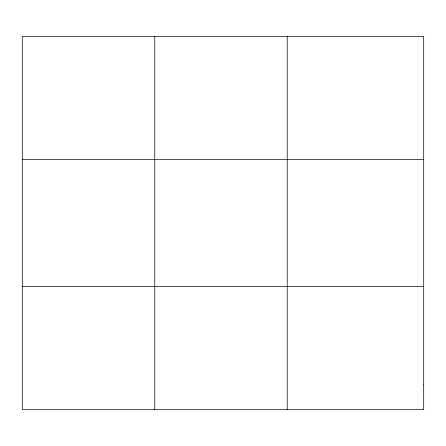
<?xml version="1.0" encoding="UTF-8"?>
<svg xmlns="http://www.w3.org/2000/svg" width="446" height="446" viewBox="0 0 446 446"><rect width="100%" height="100%" fill="white"/><g stroke="black" fill="none" stroke-linecap="round" stroke-linejoin="round"><path stroke-width="0.67" d="M154.762 36.505L154.762 409.495M287.224 36.505L287.224 409.495M22.3 159.59L423.7 159.59M22.3 286.41L423.7 286.41M423.7 384.876L423.7 409.495L22.3 409.495L22.3 36.505L423.7 36.505L423.7 384.876"/></g></svg>
